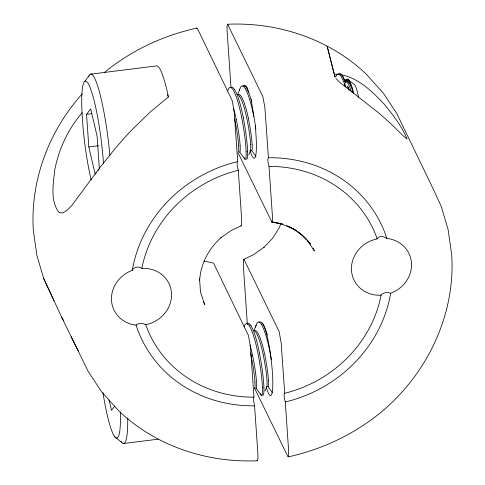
<?xml version="1.0" encoding="UTF-8"?>
<svg xmlns="http://www.w3.org/2000/svg" width="485" height="485" viewBox="0 0 485 485"><rect width="100%" height="100%" fill="white"/><g stroke="black" fill="none" stroke-linecap="round" stroke-linejoin="round"><path stroke-width="0.73" d="M253.576 396.966L253.473 399.828L254.576 405.824L257.887 453.748L257.953 458.737L257.365 460.75C206.895 463.005 155.358 445.927 118.625 410.722L101.583 391.753L88.203 371.455L61.637 317.16L43.783 278.729L36.878 255.407L33.301 230.132C30.209 180.408 49.027 130.611 82.298 93.829M281.027 223.106L279.251 227.817L272.588 238.311L263.87 247.423L264.113 247.211L253.528 254.673L243.603 259.463L243.367 266.38L247.386 324.513M248.678 154.964L250.509 150.447M264.998 391.062L266.829 386.545M239.784 89.143L237.747 94.145M256.104 325.241L254.067 330.243M334.662 75.684L327.139 46.184L334.971 76.963L334.662 75.684L335.056 74.781L336.069 74.229C355.887 75.236 371.631 90.804 384.514 104.493C393.002 115.2 402.083 126.258 407.073 139.08L403.823 136.412L390.898 123.724L379.155 113.29L339.967 82.547L336.008 78.57M84.814 81.298L89.028 75.763M96.127 172.969L95.205 174.17L88.803 146.943L86.548 114.321L90.695 108.925L97.097 136.146L99.352 168.774L97.97 170.568M114.751 406.066L111.526 410.268L109.101 399.967M82.238 112.708C68.052 129.028 58.661 149.265 54.659 170.477C53.362 184.13 50.01 200.687 58.964 212.43L62.517 213.054L66.784 210.617L71.653 205.634L99.54 168.004L115.8 147.701L124.178 138.134L132.732 128.974L150.32 111.993L168.416 96.909A67.142 9.209 82.9 0 0 156.534 65.911L90.634 74.169M199.584 279.227L199.638 280.494C200.602 263.943 208.78 248.496 221.13 237.577L220.887 237.789L231.472 230.326L241.136 225.858L241.591 224.834L241.633 218.62L238.293 170.271C237.674 168.052 236.28 162.493 237.692 161.596A132.835 121.911 -25.8 0 0 132.32 270.327A30.519 28.009 -25.8 0 0 111.508 300.579A30.519 28.009 -25.8 0 0 136.109 325.138A132.835 121.911 -25.8 0 0 254.576 405.824M237.977 152.636L271.855 222.009L272.309 220.984L272.455 216.704L269.011 166.422C268.393 164.209 266.999 158.643 268.411 157.746A132.835 121.911 -25.8 0 1 386.872 238.432A30.519 28.009 -25.8 0 1 411.474 262.991A30.519 28.009 -25.8 0 1 390.661 293.243A132.835 121.911 -25.8 0 1 285.289 401.98L288.702 451.802L288.545 455.961L288.084 456.9L254.54 388.182M196.655 28.379L196.916 28.1L197.589 28.827L232.157 100.516L234.206 111.611L237.692 161.596M288.084 456.9C322.325 449.468 354.608 434.039 381.665 411.741L381.889 411.541C427.273 373.432 455.639 314.571 451.699 254.867L448.122 229.593L441.217 206.27L430.983 184.258L396.797 113.545L383.417 93.247L366.375 74.278C329.642 39.073 278.105 21.995 227.635 24.25L227.047 26.263L227.113 31.252L231.03 87.882M104.542 72.374C131.247 50.434 163.196 35.472 196.916 28.1M86.548 114.321L91.798 113.666M88.803 146.943L98.552 145.724M123.778 443.49L158.225 439.18M271.855 222.009L282.331 223.955L271.533 221.863L281.488 223.991L292.71 228.611L296.359 230.599M204.252 261.166L213.145 262.991L213.824 263.688L248.399 335.402L250.454 346.708L253.976 397.148A123.529 113.375 -25.8 0 1 145.761 324.701C143.136 322.901 139.037 323.349 136.194 324.532L136.109 325.138M345.356 81.577A30.531 5.456 83 0 1 347.224 79.11L354.323 84.378A24.414 3.346 82.9 0 1 358.536 97.242M240.821 225.713L241.136 225.858M243.864 259.142L279.117 331.552L281.173 342.865L284.689 393.299A123.529 113.375 -25.8 0 0 381.113 295.213L381.046 294.874C383.217 292.655 387.879 291.837 390.661 293.243M288.751 226.61L292.71 228.611L302.525 235.395L306.035 238.899M286.708 225.61L296.329 230.593M227.635 24.25L262.876 96.667L264.919 107.761L268.411 157.746M257.05 460.58L257.365 460.75M299.19 232.715L302.525 235.395L310.515 244.058L307.472 240.421M114.721 436.706L121.844 442.526M297.529 231.43L307.035 239.905L314.419 251.024L313.104 248.308M347.994 79.37C351.576 83.311 352.48 88.991 353.765 93.999M145.761 324.701A30.519 28.009 -25.8 0 0 171.502 293.061A30.519 28.009 -25.8 0 0 141.869 268.363C139.256 266.095 133.945 266.889 132.259 269.957L132.32 270.327M386.872 238.432C384.478 236.177 379.173 235.619 377.154 238.517L377.221 238.875A30.519 28.009 -25.8 0 0 351.486 270.509A30.519 28.009 -25.8 0 0 381.113 295.213M344.877 79.176L347.593 82.844A28.827 5.171 79.6 0 1 351.316 91.41M256.038 156.522L251.509 150.374A28.827 1.946 82.3 0 0 252.151 144.409M244.858 159.141L239.511 151.878A28.827 1.946 82.3 0 0 240.154 145.943M272.352 392.62L267.829 386.472A28.827 1.946 82.3 0 0 268.472 380.507M261.179 395.239L255.831 387.976A28.827 1.946 82.3 0 0 256.474 382.041A28.827 3.165 79.1 0 0 252.63 355.711M284.689 393.299C283.276 394.202 284.671 399.761 285.289 401.98M62.995 319.518L63.729 320.676M342.586 76.072L346.017 82.626L344.283 80.552L342.586 76.072A36.727 7.032 83.3 0 0 338.724 74.181M61.637 317.16L62.626 318.942M78.327 350.964L71.059 336.638M353.438 93.314C351.94 89.022 350.922 84.093 347.387 80.971L347.224 79.11M335.784 77.145A36.727 7.02 83.3 0 1 341.082 76.242L346.023 86.991M251.873 101.989L248.793 92.586L246.592 88.1A36.727 7.032 83.3 0 0 242.742 86.209M167.428 94.86L168.416 96.909M203.451 301.967L204.767 304.689L200.487 292.043L199.559 278.596M43.783 278.729L54.017 300.742M348.776 89.543L347.533 86.227L349.012 89.04L349.03 90.204M248.793 92.586L247.314 88.009A36.624 5.02 82.9 0 0 244.464 86.003M344.38 83.644L345.435 86.93M251.072 99.067L255.425 125.742L255.989 135.006A36.624 5.02 82.9 0 1 250.284 151.272M350.71 85.681L350.57 83.365L349.091 82.656L348.812 80.171L347.387 80.971A28.827 5.947 83.4 0 0 345.193 82.068M141.869 268.363A123.529 113.375 -25.8 0 1 238.293 170.271M269.011 166.422A123.529 113.375 -25.8 0 1 377.221 238.875M344.265 84.511A28.827 5.947 83.4 0 1 344.605 83.384M344.35 81.389A28.827 5.941 83.4 0 1 345.89 81.171M250.66 144.657A28.827 1.94 82.3 0 1 250.011 150.544M250.648 144.591A28.827 3.183 79.1 0 0 246.81 118.291A28.827 5.214 79.6 0 0 239.596 96.345M248.296 118.14A28.827 3.152 79.1 0 1 252.115 144.281M248.32 118.097A28.827 5.202 79.6 0 0 241.1 96.182A28.827 5.941 83.4 0 0 237.868 94.739M238.311 94.933A28.827 5.941 83.4 0 1 239.602 96.376M238.644 146.076A28.827 1.946 82.3 0 1 238.505 151.938M234.801 119.825A28.827 3.152 79.1 0 1 238.62 145.997M236.31 119.619A28.827 3.165 79.1 0 1 240.142 145.888M234.504 118.352A28.827 5.189 79.6 0 1 234.813 119.801M233.449 108.294A28.827 5.171 79.6 0 1 236.298 119.631M352.431 91.429A24.414 3.346 82.9 0 1 352.595 88.124M344.647 85.215A30.531 5.456 83 0 1 344.89 83.584M91.168 179.965A60.94 8.36 82.9 0 1 81.722 102.074A60.94 8.36 82.9 0 1 90.907 89.67A60.94 8.36 82.9 0 1 103.487 163.336M88.573 76.854A67.142 9.209 82.9 0 1 109.877 155.212M227.792 90.665A36.727 7.026 83.3 0 1 233.097 89.773A36.727 6.256 80.3 0 1 241.742 117.837A36.727 4.286 79.9 0 1 246.095 151.496M230.745 87.718A36.727 7.02 83.3 0 1 234.588 89.604M234.582 89.531A36.727 6.299 80.4 0 1 243.27 117.619M243.246 117.655A36.727 4.25 79.9 0 1 247.586 151.278M246.119 151.635A36.727 3.037 82.4 0 1 244.064 157.564M247.592 151.302A36.727 3.037 82.4 0 1 246.356 158.953M239.463 90.422A36.727 7.02 83.4 0 1 245.095 88.24M245.101 88.337A36.727 6.244 80.3 0 1 253.734 116.345M255.401 125.724A36.727 4.262 79.9 0 1 255.85 128.58M266.332 386.642A28.827 1.94 82.3 0 0 266.98 380.755A28.827 3.183 79.1 0 0 263.131 354.389M268.435 380.379A28.827 3.152 79.1 0 0 264.616 354.232A28.827 5.202 79.6 0 0 257.42 332.28A28.827 5.941 83.4 0 0 254.188 330.837M263.149 354.371A28.827 5.214 79.6 0 0 255.916 332.443A28.827 5.941 83.4 0 0 254.219 330.788M254.964 382.174A28.827 1.946 82.3 0 1 254.334 388.176M251.121 355.917A28.827 3.152 79.1 0 1 254.94 382.095M250.502 353.007A28.827 5.189 79.6 0 1 251.133 355.899M249.969 345.077A28.827 5.171 79.6 0 1 252.618 355.729M120.419 411.911A60.94 8.36 82.9 0 1 115.121 437.197A60.94 8.36 82.9 0 1 102.972 392.735M127.719 417.894A67.142 9.209 82.9 0 1 121.141 441.641M244.113 326.763A36.727 7.026 83.3 0 1 249.417 325.871M247.065 323.816A36.727 7.02 83.3 0 1 250.909 325.702M249.417 325.896A36.727 6.256 80.3 0 1 258.062 353.935A36.727 4.286 79.9 0 1 262.415 387.594M250.903 325.629A36.727 6.299 80.4 0 1 259.59 353.717M259.56 353.747A36.727 4.25 79.9 0 1 263.907 387.376M262.44 387.733A36.727 3.037 82.4 0 1 260.384 393.662M263.913 387.4A36.727 3.037 82.4 0 1 262.676 395.051M255.631 327.199A36.727 7.02 83.4 0 1 261.415 324.338M259.063 322.307A36.727 7.032 83.3 0 1 262.912 324.21A36.727 6.281 80.3 0 1 267.393 335.147M261.421 324.435A36.727 6.244 80.3 0 1 270.054 352.437A36.727 4.286 79.9 0 1 271.388 359.682M265.628 330.509A36.624 5.02 82.9 0 1 272.8 381.919A36.624 5.02 82.9 0 1 266.295 387.309M262.161 323.101A36.624 5.02 82.9 0 1 265.434 329.879"/></g></svg>
